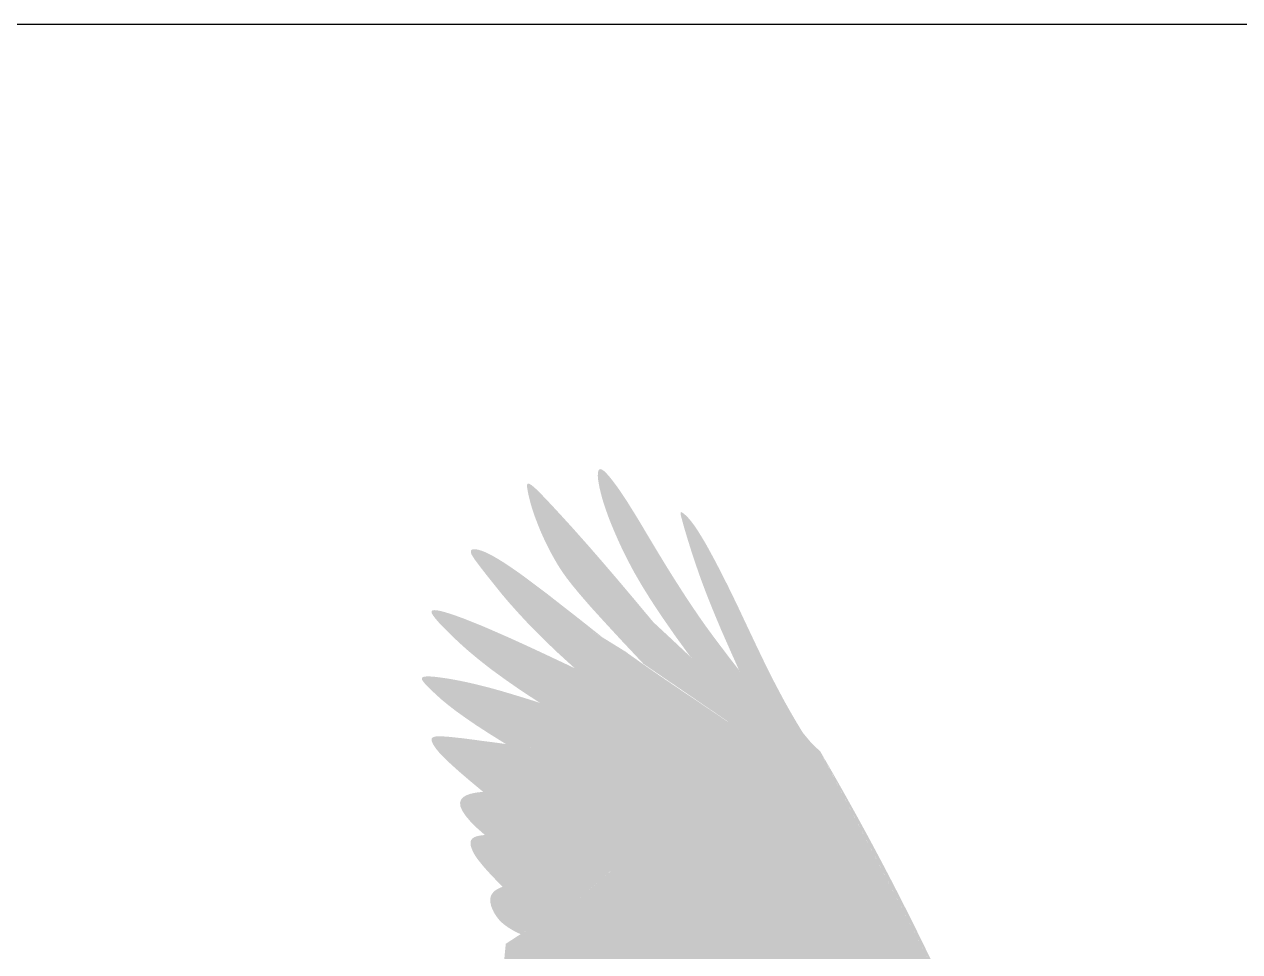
# Model space of a CAD drawing. Header units: millimetres. Extents: x -461 to 744, y 0 to 299.
# Drawn here: x -307.2 to -172.1, y 195.9 to 299 of the extents above; entities that cross this region are included whole.
import ezdxf

# ---------------------------------------------------------------- set-up
doc = ezdxf.new("R2010")
doc.units = ezdxf.units.MM
doc.layers.add('Images', color=7, linetype='Continuous')
doc.layers.add('magpiefill', color=3, linetype='Continuous')
picture_1 = doc.add_image_def('image3.jpg', size_in_pixel=(1024, 768))

msp = doc.modelspace()

# ---------------------------------------------------------------- hatches: boundary and pattern name
at = {"layer": 'magpiefill'}
h = msp.add_hatch(color=255, dxfattribs=at)
h.dxf.hatch_style = 1
h.paths.add_polyline_path([(-237.26, 241.07), (-237.71, 241.82), (-238.15, 242.56), (-238.58, 243.29), (-239.01, 244), (-239.44, 244.7), (-239.86, 245.37), (-240.27, 246.03), (-240.69, 246.66), (-241.09, 247.26), (-241.49, 247.81), (-241.86, 248.3), (-242.2, 248.72), (-242.51, 249.07), (-242.78, 249.33), (-243.01, 249.49), (-243.19, 249.54), (-243.33, 249.48), (-243.41, 249.33), (-243.46, 249.1), (-243.47, 248.79), (-243.44, 248.41), (-243.37, 247.97), (-243.28, 247.47), (-243.15, 246.93), (-243, 246.34), (-242.8, 245.7), (-242.57, 245.01), (-242.3, 244.25), (-241.98, 243.43), (-241.61, 242.55), (-241.19, 241.59), (-240.71, 240.55), (-240.14, 239.41), (-239.46, 238.13), (-238.62, 236.68), (-237.61, 235.05), (-236.38, 233.19), (-235.13, 231.39), (-233.69, 230.06), (-232.43, 228.9), (-231.34, 227.9), (-230.41, 227.03), (-229.61, 226.29), (-228.93, 225.66), (-228.36, 225.14), (-227.88, 224.7), (-227.48, 224.35), (-227.15, 224.06), (-226.88, 223.84), (-226.66, 223.68), (-226.49, 223.57), (-226.36, 223.5), (-226.25, 223.48), (-226.17, 223.48), (-226.1, 223.52), (-226.06, 223.6), (-226.04, 223.74), (-226.07, 223.96), (-226.15, 224.28), (-226.29, 224.7), (-226.51, 225.26), (-226.8, 225.96), (-227.43, 226.76), (-228.88, 228.63), (-230.03, 230.15), (-230.95, 231.38), (-231.69, 232.4), (-232.3, 233.28), (-232.85, 234.09), (-233.38, 234.88), (-233.9, 235.67), (-234.4, 236.45), (-234.9, 237.23), (-235.39, 238.01), (-235.87, 238.78), (-236.34, 239.55), (-236.8, 240.31)])
h = msp.add_hatch(color=253, dxfattribs=at)
h.dxf.hatch_style = 1
h.paths.add_polyline_path([(-247, 243.8), (-247.53, 244.38), (-248.03, 244.92), (-248.5, 245.43), (-248.94, 245.9), (-249.35, 246.33), (-249.73, 246.73), (-250.07, 247.07), (-250.38, 247.37), (-250.65, 247.61), (-250.87, 247.78), (-251.05, 247.89), (-251.18, 247.94), (-251.27, 247.91), (-251.32, 247.83), (-251.34, 247.71), (-251.33, 247.54), (-251.3, 247.33), (-251.26, 247.1), (-251.21, 246.84), (-251.15, 246.57), (-251.08, 246.28), (-251, 245.97), (-250.91, 245.63), (-250.8, 245.26), (-250.67, 244.85), (-250.52, 244.41), (-250.34, 243.93), (-250.14, 243.4), (-249.91, 242.83), (-249.65, 242.23), (-249.36, 241.6), (-249.04, 240.95), (-248.7, 240.28), (-248.33, 239.61), (-247.94, 238.94), (-247.5, 238.25), (-246.98, 237.51), (-246.3, 236.63), (-245.41, 235.56), (-244.24, 234.21), (-242.72, 232.54), (-240.79, 230.45), (-238.39, 227.9), (-229.02, 221.5), (-228.97, 221.53), (-228.48, 221.53), (-228.26, 221.47), (-231.05, 223.54), (-233.25, 225.21), (-234.94, 226.55), (-236.22, 227.61), (-237.16, 228.45), (-237.86, 229.15), (-238.42, 229.76), (-238.92, 230.34), (-239.43, 230.95), (-239.96, 231.58), (-240.52, 232.25), (-241.08, 232.92), (-241.65, 233.62), (-242.22, 234.31), (-242.78, 235.01), (-243.33, 235.7), (-243.85, 236.37), (-244.35, 237.03), (-244.83, 237.68), (-245.28, 238.3), (-245.7, 238.9), (-246.09, 239.47), (-246.44, 240.02), (-246.77, 240.54), (-247.05, 241.02), (-247.3, 241.46), (-247.49, 241.84), (-247.62, 242.14), (-247.68, 242.36), (-247.67, 242.47), (-247.58, 242.47), (-247.39, 242.35), (-247.11, 242.08), (-246.74, 241.7), (-246.3, 241.22), (-245.8, 240.67), (-245.25, 240.07), (-244.67, 239.44), (-244.07, 238.81), (-243.46, 238.19), (-242.83, 237.6), (-242.08, 236.91), (-241.08, 236), (-239.69, 234.74), (-237.8, 233), (-237.29, 232.53), (-238.23, 233.65), (-239.13, 234.73), (-240.01, 235.77), (-240.85, 236.77), (-241.66, 237.72), (-242.44, 238.63), (-243.19, 239.5), (-243.91, 240.33), (-244.59, 241.11), (-245.24, 241.84), (-245.86, 242.54), (-246.44, 243.19)])
h = msp.add_hatch(color=255, dxfattribs=at)
h.dxf.hatch_style = 1
h.paths.add_polyline_path([(-230.79, 240), (-231.21, 240.77), (-231.61, 241.48), (-232, 242.12), (-232.35, 242.69), (-232.67, 243.17), (-232.97, 243.58), (-233.23, 243.9), (-233.46, 244.17), (-233.66, 244.37), (-233.83, 244.52), (-233.97, 244.63), (-234.08, 244.7), (-234.17, 244.75), (-234.23, 244.76), (-234.27, 244.73), (-234.28, 244.66), (-234.27, 244.55), (-234.24, 244.39), (-234.18, 244.17), (-234.11, 243.9), (-234.02, 243.57), (-233.91, 243.18), (-233.78, 242.72), (-233.62, 242.19), (-233.44, 241.59), (-233.23, 240.93), (-233, 240.19), (-232.73, 239.37), (-232.42, 238.48), (-232.07, 237.47), (-231.64, 236.31), (-231.12, 234.97), (-230.49, 233.42), (-229.73, 231.61), (-228.93, 229.8), (-228.11, 228.75), (-227.4, 227.84), (-226.79, 227.06), (-226.26, 226.38), (-225.81, 225.82), (-225.43, 225.34), (-225.09, 224.94), (-224.8, 224.62), (-224.53, 224.36), (-224.3, 224.17), (-224.1, 224.08), (-223.93, 224.1), (-223.81, 224.24), (-223.73, 224.53), (-223.69, 224.97), (-223.71, 225.6), (-223.91, 225.98), (-224.45, 227.05), (-224.97, 228.1), (-225.46, 229.12), (-225.94, 230.12), (-226.4, 231.09), (-226.85, 232.04), (-227.29, 232.97), (-227.72, 233.89), (-228.15, 234.79), (-228.59, 235.69), (-229.02, 236.58), (-229.47, 237.46), (-229.91, 238.33), (-230.35, 239.18)])
h = msp.add_hatch(color=255, dxfattribs=at)
h.dxf.hatch_style = 1
h.paths.add_polyline_path([(-237.8, 233), (-239.69, 234.74), (-241.08, 236), (-242.08, 236.91), (-242.83, 237.6), (-243.46, 238.19), (-244.07, 238.81), (-244.67, 239.44), (-245.25, 240.07), (-245.8, 240.67), (-246.3, 241.22), (-246.74, 241.7), (-247.11, 242.08), (-247.39, 242.35), (-247.58, 242.47), (-247.67, 242.47), (-247.68, 242.36), (-247.62, 242.14), (-247.49, 241.84), (-247.3, 241.46), (-247.05, 241.02), (-246.77, 240.54), (-246.44, 240.02), (-246.09, 239.47), (-245.7, 238.9), (-245.28, 238.3), (-244.83, 237.68), (-244.35, 237.03), (-243.85, 236.37), (-243.33, 235.7), (-242.78, 235.01), (-242.22, 234.31), (-241.65, 233.62), (-241.08, 232.92), (-240.52, 232.25), (-239.96, 231.58), (-239.43, 230.95), (-238.92, 230.34), (-238.42, 229.76), (-237.86, 229.15), (-237.16, 228.45), (-236.22, 227.61), (-234.94, 226.55), (-233.25, 225.21), (-231.05, 223.54), (-228.26, 221.47), (-227.83, 221.37), (-227.01, 221.2), (-225.87, 221.37), (-225.63, 221.42), (-225.93, 221.72), (-226.28, 222.08), (-226.69, 222.49), (-227.14, 222.94), (-227.64, 223.44), (-227.94, 223.74), (-231.96, 227.54), (-235.26, 230.64)])
h = msp.add_hatch(color=253, dxfattribs=at)
h.dxf.hatch_style = 1
h.paths.add_polyline_path([(-249.99, 236.35), (-250.75, 236.92), (-251.47, 237.46), (-252.16, 237.96), (-252.82, 238.42), (-253.45, 238.85), (-254.03, 239.23), (-254.59, 239.57), (-255.1, 239.87), (-255.57, 240.12), (-256, 240.32), (-256.38, 240.47), (-256.72, 240.57), (-257, 240.63), (-257.23, 240.64), (-257.41, 240.61), (-257.53, 240.54), (-257.58, 240.42), (-257.57, 240.27), (-257.5, 240.06), (-257.35, 239.8), (-257.14, 239.48), (-256.84, 239.08), (-256.47, 238.59), (-256.02, 238.01), (-255.49, 237.34), (-254.86, 236.55), (-254.13, 235.64), (-253.26, 234.62), (-252.22, 233.46), (-251.01, 232.16), (-249.59, 230.73), (-247.93, 229.14), (-246.02, 227.4), (-245.73, 227.27), (-244.69, 226.77), (-243.66, 226.26), (-243.28, 226.07), (-244.1, 227.16), (-244.85, 228.14), (-245.55, 229.02), (-246.18, 229.81), (-246.75, 230.51), (-247.25, 231.13), (-247.69, 231.67), (-248.07, 232.14), (-248.38, 232.54), (-248.63, 232.87), (-248.82, 233.15), (-248.95, 233.38), (-249.02, 233.56), (-249.04, 233.7), (-249.01, 233.81), (-248.93, 233.88), (-248.78, 233.92), (-248.52, 233.88), (-248.06, 233.72), (-247.34, 233.38), (-246.28, 232.81), (-244.8, 231.96), (-242.97, 230.86), (-244.23, 231.86), (-245.39, 232.78), (-246.45, 233.61), (-247.44, 234.38), (-248.35, 235.09), (-249.19, 235.75)])
h = msp.add_hatch(color=253, dxfattribs=at)
h.dxf.hatch_style = 1
h.paths.add_polyline_path([(-251.11, 229.8), (-252.2, 230.3), (-253.28, 230.79), (-254.33, 231.25), (-255.36, 231.7), (-256.34, 232.12), (-257.28, 232.5), (-258.15, 232.85), (-258.96, 233.15), (-259.69, 233.41), (-260.34, 233.61), (-260.88, 233.76), (-261.33, 233.85), (-261.66, 233.87), (-261.86, 233.83), (-261.95, 233.72), (-261.92, 233.53), (-261.77, 233.27), (-261.52, 232.94), (-261.17, 232.53), (-260.71, 232.04), (-260.15, 231.48), (-259.5, 230.84), (-258.72, 230.11), (-257.8, 229.29), (-256.69, 228.37), (-255.38, 227.34), (-253.83, 226.21), (-252.02, 224.95), (-249.91, 223.57), (-249.41, 223.4), (-248.02, 222.95), (-246.58, 222.46), (-246.13, 222.31), (-247.63, 223.29), (-248.9, 224.21), (-249.96, 225.09), (-250.83, 225.89), (-251.54, 226.64), (-252.1, 227.31), (-252.53, 227.91), (-252.85, 228.42), (-253.06, 228.85), (-253.12, 229.17), (-252.96, 229.35), (-252.5, 229.39), (-251.68, 229.25), (-250.42, 228.92), (-248.68, 228.36), (-246.36, 227.57), (-246.78, 227.77), (-247.84, 228.27), (-248.92, 228.78), (-250.01, 229.29)])
h = msp.add_hatch(color=255, dxfattribs=at)
h.dxf.hatch_style = 1
h.paths.add_polyline_path([(-240.34, 229.23), (-242.85, 230.78), (-244.8, 231.96), (-246.28, 232.81), (-247.34, 233.38), (-248.06, 233.72), (-248.52, 233.88), (-248.78, 233.92), (-248.93, 233.88), (-249.01, 233.81), (-249.04, 233.7), (-249.02, 233.56), (-248.95, 233.38), (-248.82, 233.15), (-248.63, 232.87), (-248.38, 232.54), (-248.07, 232.14), (-247.69, 231.67), (-247.25, 231.13), (-246.75, 230.51), (-246.18, 229.81), (-245.55, 229.02), (-244.85, 228.14), (-244.1, 227.16), (-243.28, 226.07), (-242.61, 225.75), (-241.56, 225.23), (-240.48, 224.69), (-239.38, 224.13), (-238.25, 223.55), (-237.11, 222.95), (-235.96, 222.35), (-234.84, 221.74), (-233.76, 221.14), (-232.73, 220.55), (-231.78, 219.97), (-230.92, 219.42), (-230.27, 219.42), (-229.78, 219.42), (-229.46, 219.74), (-228.97, 219.74), (-228.8, 220.55), (-228.8, 220.88), (-229.62, 221.2), (-229.06, 221.49), (-229.97, 222.11), (-231.05, 222.84), (-232.26, 223.66), (-233.56, 224.53), (-234.91, 225.44), (-236.27, 226.37), (-237.61, 227.29), (-238.89, 228.19), (-240.08, 229.03)])
h = msp.add_hatch(color=253, dxfattribs=at)
h.dxf.hatch_style = 1
h.paths.add_polyline_path([(-225.63, 224.47), (-226.8, 225.96), (-226.51, 225.26), (-226.29, 224.7), (-226.15, 224.28), (-226.07, 223.96), (-226.04, 223.74), (-226.06, 223.6), (-226.1, 223.52), (-226.17, 223.48), (-226.25, 223.48), (-226.36, 223.5), (-226.49, 223.57), (-226.66, 223.68), (-226.88, 223.84), (-227.15, 224.06), (-227.48, 224.35), (-227.88, 224.7), (-228.36, 225.14), (-228.93, 225.66), (-229.61, 226.29), (-230.41, 227.03), (-231.34, 227.9), (-232.43, 228.9), (-233.69, 230.06), (-235.13, 231.39), (-234.91, 231.07), (-233.17, 228.68), (-231.96, 227.54), (-227.76, 223.57), (-225.64, 221.41), (-224.25, 221.69), (-223.43, 221.69)])
h = msp.add_hatch(color=253, dxfattribs=at)
h.dxf.hatch_style = 1
h.paths.add_polyline_path([(-222.73, 223.75), (-223.33, 224.88), (-223.71, 225.6), (-223.69, 224.97), (-223.73, 224.53), (-223.81, 224.24), (-223.93, 224.1), (-224.1, 224.08), (-224.3, 224.17), (-224.53, 224.36), (-224.8, 224.62), (-225.09, 224.94), (-225.43, 225.34), (-225.81, 225.82), (-226.26, 226.38), (-226.79, 227.06), (-227.4, 227.84), (-228.11, 228.75), (-228.93, 229.8), (-228.81, 229.52), (-227.78, 227.22), (-227.43, 226.76), (-225.63, 224.47), (-223.43, 221.69), (-223.43, 221.04), (-223.27, 220.23), (-222.13, 219.74), (-220.67, 220.23), (-221.4, 221.43), (-222.08, 222.6)])
h = msp.add_hatch(color=255, dxfattribs=at)
h.dxf.hatch_style = 1
h.paths.add_polyline_path([(-242.61, 225.75), (-243.66, 226.26), (-244.69, 226.77), (-245.73, 227.27), (-246.36, 227.57), (-248.68, 228.36), (-250.42, 228.92), (-251.68, 229.25), (-252.5, 229.39), (-252.96, 229.35), (-253.12, 229.17), (-253.06, 228.85), (-252.85, 228.42), (-252.53, 227.91), (-252.1, 227.31), (-251.54, 226.64), (-250.83, 225.89), (-249.96, 225.09), (-248.9, 224.21), (-247.63, 223.29), (-246.13, 222.31), (-245.08, 221.95), (-243.52, 221.41), (-241.93, 220.85), (-240.33, 220.28), (-238.75, 219.69), (-237.2, 219.09), (-235.72, 218.49), (-234.32, 217.89), (-233.04, 217.3), (-232.22, 217.3), (-231.57, 217.46), (-231.25, 217.95), (-231.08, 219.09), (-230.92, 219.42), (-231.78, 219.97), (-232.73, 220.55), (-233.76, 221.14), (-234.84, 221.74), (-235.96, 222.35), (-237.11, 222.95), (-238.25, 223.55), (-239.38, 224.13), (-240.48, 224.69), (-241.56, 225.23)])
h = msp.add_hatch(color=253, dxfattribs=at)
h.dxf.hatch_style = 1
h.paths.add_polyline_path([(-253.16, 224.58), (-254.28, 224.91), (-255.32, 225.2), (-256.29, 225.45), (-257.19, 225.67), (-258.02, 225.86), (-258.78, 226.02), (-259.47, 226.15), (-260.1, 226.26), (-260.65, 226.34), (-261.15, 226.41), (-261.57, 226.46), (-261.94, 226.49), (-262.25, 226.51), (-262.5, 226.5), (-262.7, 226.49), (-262.85, 226.45), (-262.95, 226.4), (-263.01, 226.33), (-263.02, 226.25), (-263, 226.14), (-262.93, 226.01), (-262.8, 225.84), (-262.63, 225.64), (-262.4, 225.4), (-262.1, 225.11), (-261.75, 224.77), (-261.33, 224.38), (-260.81, 223.91), (-260.15, 223.37), (-259.33, 222.73), (-258.3, 221.99), (-257.04, 221.12), (-255.51, 220.13), (-253.68, 218.99), (-252.93, 218.89), (-252.03, 218.77), (-251.09, 218.63), (-250.98, 218.62), (-251.84, 219.04), (-252.55, 219.46), (-253.14, 219.87), (-253.62, 220.26), (-254.01, 220.64), (-254.31, 220.99), (-254.56, 221.32), (-254.75, 221.62), (-254.9, 221.89), (-255.03, 222.13), (-255.12, 222.35), (-255.18, 222.54), (-255.22, 222.71), (-255.24, 222.87), (-255.23, 223.02), (-255.2, 223.16), (-255.15, 223.3), (-255.08, 223.43), (-254.99, 223.55), (-254.88, 223.66), (-254.73, 223.75), (-254.55, 223.83), (-254.34, 223.88), (-254.09, 223.91), (-253.8, 223.91), (-253.47, 223.89), (-253.07, 223.83), (-252.61, 223.73), (-252.07, 223.6), (-251.46, 223.43), (-250.75, 223.21), (-249.94, 222.95), (-249.01, 222.63), (-247.89, 222.24), (-246.51, 221.73), (-244.78, 221.08), (-242.62, 220.25), (-239.97, 219.22), (-236.73, 217.94), (-232.83, 216.39), (-232.87, 216.49), (-233.04, 217.3), (-234.32, 217.89), (-235.72, 218.49), (-237.2, 219.09), (-238.75, 219.69), (-240.33, 220.28), (-241.93, 220.85), (-243.52, 221.41), (-245.08, 221.95), (-246.58, 222.46), (-248.02, 222.95), (-249.41, 223.4), (-250.72, 223.83), (-251.98, 224.22)])
h = msp.add_hatch(color=255, dxfattribs=at)
h.dxf.hatch_style = 1
h.paths.add_polyline_path([(-244.78, 221.08), (-246.51, 221.73), (-247.89, 222.24), (-249.01, 222.63), (-249.94, 222.95), (-250.75, 223.21), (-251.46, 223.43), (-252.07, 223.6), (-252.61, 223.73), (-253.07, 223.83), (-253.47, 223.89), (-253.8, 223.91), (-254.09, 223.91), (-254.34, 223.88), (-254.55, 223.83), (-254.73, 223.75), (-254.88, 223.66), (-254.99, 223.55), (-255.08, 223.43), (-255.15, 223.3), (-255.2, 223.16), (-255.23, 223.02), (-255.24, 222.87), (-255.22, 222.71), (-255.18, 222.54), (-255.12, 222.35), (-255.03, 222.13), (-254.9, 221.89), (-254.75, 221.62), (-254.56, 221.32), (-254.31, 220.99), (-254.01, 220.64), (-253.62, 220.26), (-253.14, 219.87), (-252.55, 219.46), (-251.84, 219.04), (-250.98, 218.62), (-250.12, 218.49), (-249.1, 218.34), (-248.03, 218.17), (-246.91, 217.98), (-245.76, 217.79), (-244.59, 217.58), (-243.42, 217.37), (-242.28, 217.15), (-241.17, 216.94), (-240.13, 216.73), (-239.16, 216.53), (-238.29, 216.33), (-237.48, 216.15), (-236.71, 215.96), (-235.95, 215.78), (-235.17, 215.59), (-234.33, 215.39), (-233.42, 215.19), (-232.4, 214.97), (-232.55, 215.84), (-232.83, 216.39), (-236.73, 217.94), (-239.97, 219.22), (-242.62, 220.25)])
at = {"layer": 'magpiefill', "true_color": 0x010101}
h = msp.add_hatch(color=18, dxfattribs=at)
h.dxf.hatch_style = 1
edge = h.paths.add_edge_path()
edge.add_line((-219.85, 155.49), (-224.49, 155.01))
edge.add_line((-224.49, 155.01), (-232.37, 149.84))
edge.add_line((-232.37, 149.84), (-248.59, 138.13))
edge.add_line((-248.59, 138.13), (-258.05, 129.12))
edge.add_line((-258.05, 129.12), (-259.63, 129.12))
edge.add_line((-259.63, 129.12), (-261.2, 130.47))
edge.add_line((-261.2, 130.47), (-261.43, 131.37))
edge.add_line((-261.43, 131.37), (-266.16, 127.77))
edge.add_line((-266.16, 127.77), (-272.47, 123.27))
edge.add_line((-272.47, 123.27), (-273.14, 126.2))
edge.add_line((-273.14, 126.2), (-272.92, 127.77))
edge.add_line((-272.92, 127.77), (-270.21, 130.7))
edge.add_line((-270.21, 130.7), (-269.31, 131.37))
edge.add_line((-269.31, 131.37), (-269.99, 131.82))
edge.add_line((-269.99, 131.82), (-274.27, 128.9))
edge.add_line((-274.27, 128.9), (-275.39, 129.8))
edge.add_line((-275.39, 129.8), (-275.39, 130.47))
edge.add_line((-275.39, 130.47), (-277.2, 130.47))
edge.add_line((-277.2, 130.47), (-277.87, 131.37))
edge.add_line((-277.87, 131.37), (-272.02, 134.53))
edge.add_line((-272.02, 134.53), (-270.89, 136.55))
edge.add_line((-270.89, 136.55), (-268.86, 138.35))
edge.add_line((-268.86, 138.35), (-272.92, 137.68))
edge.add_line((-272.92, 137.68), (-269.76, 140.38))
edge.add_line((-269.76, 140.38), (-259.18, 146.46))
edge.add_line((-259.18, 146.46), (-249.26, 153.66))
edge.add_line((-249.26, 153.66), (-238, 160.19))
edge.add_line((-238, 160.19), (-231.24, 164.25))
edge.add_line((-231.24, 164.25), (-230.57, 166.72))
edge.add_line((-230.57, 166.72), (-228.09, 168.3))
edge.add_line((-228.09, 168.3), (-225.39, 167.17))
edge.add_line((-225.39, 167.17), (-223.58, 167.4))
edge.add_line((-223.58, 167.4), (-219.75, 170.55))
edge.add_line((-219.75, 170.55), (-216.6, 172.58))
edge.add_line((-216.6, 172.58), (-216.38, 168.07))
edge.add_line((-216.38, 168.07), (-217.28, 164.7))
edge.add_line((-217.28, 164.7), (-218.18, 164.25))
edge.add_line((-218.18, 164.25), (-219.53, 164.7))
edge.add_line((-219.53, 164.7), (-221.33, 162.89))
edge.add_line((-221.33, 162.89), (-218.55, 160.53))
edge.add_line((-218.55, 160.53), (-218.06, 162.64))
edge.add_line((-218.06, 162.64), (-215.78, 163.95))
edge.add_line((-215.78, 163.95), (-212.37, 164.11))
edge.add_line((-212.37, 164.11), (-210.41, 163.46))
edge.add_line((-210.41, 163.46), (-210.41, 161.99))
edge.add_line((-210.41, 161.99), (-212.04, 161.34))
edge.add_line((-212.04, 161.34), (-215.13, 160.69))
edge.add_line((-215.13, 160.69), (-218.71, 157.93))
edge.add_line((-218.71, 157.93), (-218.71, 155.98))
edge.add_line((-218.71, 155.98), (-215.78, 157.11))
edge.add_line((-215.78, 157.11), (-208.62, 159.88))
edge.add_line((-208.62, 159.88), (-203.9, 162.48))
edge.add_line((-203.9, 162.48), (-199.18, 165.9))
edge.add_line((-199.18, 165.9), (-193, 170.45))
edge.add_line((-193, 170.45), (-196.25, 169.31))
edge.add_line((-196.25, 169.31), (-199.35, 168.18))
edge.add_line((-199.35, 168.18), (-202.6, 168.99))
edge.add_line((-202.6, 168.99), (-205.53, 171.43))
edge.add_line((-205.53, 171.43), (-207.32, 175.01))
edge.add_line((-207.32, 175.01), (-207.97, 179.07))
edge.add_line((-207.97, 179.07), (-207.16, 182.82))
edge.add_line((-207.16, 182.82), (-203.74, 186.56))
edge.add_line((-203.74, 186.56), (-205.53, 185.91))
edge.add_line((-205.53, 185.91), (-213.99, 181.51))
edge.add_line((-213.99, 181.51), (-221.32, 177.45))
edge.add_line((-221.32, 177.45), (-225.39, 174.19))
edge.add_line((-225.39, 174.19), (-227.5, 171.1))
edge.add_line((-227.5, 171.1), (-229.78, 169.31))
edge.add_line((-229.78, 169.31), (-232.22, 168.66))
edge.add_line((-232.22, 168.66), (-233.69, 169.31))
edge.add_line((-233.69, 169.31), (-234.5, 170.29))
edge.add_line((-234.5, 170.29), (-234.34, 172.57))
edge.add_line((-234.34, 172.57), (-232.71, 176.31))
edge.add_line((-232.71, 176.31), (-233.85, 178.75))
edge.add_line((-233.85, 178.75), (-234.17, 176.63))
edge.add_line((-234.17, 176.63), (-235.64, 175.66))
edge.add_line((-235.64, 175.66), (-239.22, 173.54))
edge.add_line((-239.22, 173.54), (-240.36, 174.36))
edge.add_line((-240.36, 174.36), (-241.5, 175.01))
edge.add_line((-241.5, 175.01), (-242.64, 176.15))
edge.add_line((-242.64, 176.15), (-243.13, 177.94))
edge.add_line((-243.13, 177.94), (-242.96, 179.07))
edge.add_line((-242.96, 179.07), (-244.43, 179.4))
edge.add_line((-244.43, 179.4), (-245.24, 180.05))
edge.add_line((-245.24, 180.05), (-246.38, 181.19))
edge.add_line((-246.38, 181.19), (-247.36, 182.49))
edge.add_line((-247.36, 182.49), (-246.87, 184.93))
edge.add_line((-246.87, 184.93), (-247.36, 184.93))
edge.add_line((-247.36, 184.93), (-248.82, 185.42))
edge.add_line((-248.82, 185.42), (-250.29, 186.72))
edge.add_line((-250.29, 186.72), (-251.1, 188.35))
edge.add_line((-251.1, 188.35), (-250.78, 189.81))
edge.add_line((-250.78, 189.81), (-250.45, 191.44))
edge.add_line((-250.45, 191.44), (-251.26, 191.6))
edge.add_line((-251.26, 191.6), (-252.89, 193.06))
edge.add_line((-252.89, 193.06), (-253.87, 195.02))
edge.add_line((-253.87, 195.02), (-253.7, 196.8))
edge.add_line((-253.7, 196.8), (-250.94, 198.59))
edge.add_line((-250.94, 198.59), (-247.19, 200.55))
edge.add_line((-247.19, 200.55), (-244.59, 202.66))
edge.add_line((-244.59, 202.66), (-242.31, 204.61))
edge.add_line((-242.31, 204.61), (-241.99, 204.94))
edge.add_line((-241.99, 204.94), (-241.17, 205.26))
edge.add_line((-241.17, 205.26), (-240.2, 206.08))
edge.add_line((-240.2, 206.08), (-240.03, 206.73))
edge.add_line((-240.03, 206.73), (-240.03, 207.22))
edge.add_line((-240.03, 207.22), (-240.2, 207.87))
edge.add_line((-240.2, 207.87), (-240.68, 208.35))
edge.add_line((-240.68, 208.35), (-241.17, 208.68))
edge.add_line((-241.17, 208.68), (-241.82, 208.84))
edge.add_line((-241.82, 208.84), (-241.34, 209.17))
edge.add_line((-241.34, 209.17), (-240.68, 209.17))
edge.add_line((-240.68, 209.17), (-240.03, 209.33))
edge.add_line((-240.03, 209.33), (-238.89, 209.33))
edge.add_line((-238.89, 209.33), (-238.24, 209.33))
edge.add_line((-238.24, 209.33), (-237.76, 209.49))
edge.add_line((-237.76, 209.49), (-237.27, 209.82))
edge.add_line((-237.27, 209.82), (-236.94, 210.63))
edge.add_line((-236.94, 210.63), (-236.78, 211.12))
edge.add_line((-236.78, 211.12), (-237.43, 211.77))
edge.add_line((-237.43, 211.77), (-239.55, 212.91))
edge.add_line((-239.55, 212.91), (-236.78, 212.26))
edge.add_line((-236.78, 212.26), (-235.31, 211.93))
edge.add_line((-235.31, 211.93), (-234.5, 212.42))
edge.add_line((-234.5, 212.42), (-234.5, 212.75))
edge.add_line((-234.5, 212.75), (-234.5, 213.56))
edge.add_line((-234.5, 213.56), (-234.99, 213.88))
edge.add_line((-234.99, 213.88), (-235.31, 214.7))
edge.add_line((-235.31, 214.7), (-234.01, 214.54))
edge.add_line((-234.01, 214.54), (-233.36, 214.54))
edge.add_line((-233.36, 214.54), (-232.38, 214.54))
edge.add_line((-232.38, 214.54), (-232.38, 214.86))
edge.add_line((-232.38, 214.86), (-232.55, 215.84))
edge.add_line((-232.55, 215.84), (-232.87, 216.49))
edge.add_line((-232.87, 216.49), (-233.04, 217.3))
edge.add_line((-233.04, 217.3), (-232.22, 217.3))
edge.add_line((-232.22, 217.3), (-231.57, 217.46))
edge.add_line((-231.57, 217.46), (-231.25, 217.95))
edge.add_line((-231.25, 217.95), (-231.08, 219.09))
edge.add_line((-231.08, 219.09), (-230.92, 219.42))
edge.add_line((-230.92, 219.42), (-230.27, 219.42))
edge.add_line((-230.27, 219.42), (-229.78, 219.42))
edge.add_line((-229.78, 219.42), (-229.46, 219.74))
edge.add_line((-229.46, 219.74), (-228.97, 219.74))
edge.add_line((-228.97, 219.74), (-228.8, 220.55))
edge.add_line((-228.8, 220.55), (-228.8, 220.88))
edge.add_line((-228.8, 220.88), (-229.62, 221.2))
edge.add_line((-229.62, 221.2), (-228.97, 221.53))
edge.add_line((-228.97, 221.53), (-228.48, 221.53))
edge.add_line((-228.48, 221.53), (-227.83, 221.37))
edge.add_line((-227.83, 221.37), (-227.01, 221.2))
edge.add_line((-227.01, 221.2), (-225.87, 221.37))
edge.add_line((-225.87, 221.37), (-224.25, 221.69))
edge.add_line((-224.25, 221.69), (-223.43, 221.69))
edge.add_line((-223.43, 221.69), (-223.43, 221.04))
edge.add_line((-223.43, 221.04), (-223.27, 220.23))
edge.add_line((-223.27, 220.23), (-222.13, 219.74))
edge.add_line((-222.13, 219.74), (-220.67, 220.23))
edge.add_line((-220.67, 220.23), (-219.85, 219.25))
edge.add_line((-219.85, 219.25), (-218.71, 218.12))
edge.add_arc((-501.24, 53.17), 327.15, 24.7197, 30.2779, ccw=False)
edge.add_arc((-198.78, 194.33), 6.85, 219.4264, 277.5113)
edge.add_arc((-191.38, 181.57), 8.83, 76.0979, 137.4829, ccw=False)
edge.add_arc((-191.86, 170.78), 19.53, 60.0192, 82.349, ccw=False)
edge.add_arc((-191.59, 158.93), 30.3, 55.1607, 71.7322, ccw=False)
edge.add_arc((-175.12, 169.37), 14.45, 86.6589, 120.3195)
edge.add_arc((-170.7, 162.22), 22.86, 120.8491, 144.9822)
edge.add_arc((-186.33, 173.7), 3.5, 152.0183, 206.956)
edge.add_arc((-453.63, -149.96), 416.57, 45.8931, 50.6392, ccw=False)
edge.add_line((-163.7, 149.15), (-164.03, 147.84))
edge.add_line((-164.03, 147.84), (-163.54, 147.19))
edge.add_line((-163.54, 147.19), (-162.08, 146.7))
edge.add_line((-162.08, 146.7), (-162.57, 145.73))
edge.add_line((-162.57, 145.73), (-161.92, 144.91))
edge.add_line((-161.92, 144.91), (-161.59, 144.1))
edge.add_line((-161.59, 144.1), (-162.73, 143.13))
edge.add_line((-162.73, 143.13), (-162.89, 142.15))
edge.add_line((-162.89, 142.15), (-162.4, 141.17))
edge.add_line((-162.4, 141.17), (-163.71, 140.69))
edge.add_line((-163.71, 140.69), (-165.01, 141.01))
edge.add_line((-165.01, 141.01), (-164.84, 139.87))
edge.add_line((-164.84, 139.87), (-166.63, 139.38))
edge.add_line((-166.63, 139.38), (-167.45, 139.87))
edge.add_line((-167.45, 139.87), (-167.94, 140.03))
edge.add_line((-167.94, 140.03), (-168.43, 139.38))
edge.add_line((-168.43, 139.38), (-169.24, 138.73))
edge.add_line((-169.24, 138.73), (-170.05, 139.06))
edge.add_line((-170.05, 139.06), (-172.17, 137.59))
edge.add_line((-172.17, 137.59), (-172.17, 138.25))
edge.add_line((-172.17, 138.25), (-173.63, 139.55))
edge.add_line((-173.63, 139.55), (-173.63, 140.2))
edge.add_line((-173.63, 140.2), (-173.96, 139.87))
edge.add_line((-173.96, 139.87), (-174.94, 138.41))
edge.add_line((-174.94, 138.41), (-174.94, 137.43))
edge.add_line((-174.94, 137.43), (-174.94, 135.32))
edge.add_line((-174.94, 135.32), (-176.07, 135.32))
edge.add_line((-176.07, 135.32), (-176.56, 135.81))
edge.add_line((-176.56, 135.81), (-176.73, 136.13))
edge.add_line((-176.73, 136.13), (-178.35, 136.62))
edge.add_line((-178.35, 136.62), (-179.17, 137.11))
edge.add_line((-179.17, 137.11), (-179.49, 136.78))
edge.add_line((-179.49, 136.78), (-179.49, 135.97))
edge.add_line((-179.49, 135.97), (-180.47, 134.67))
edge.add_line((-180.47, 134.67), (-181.12, 135.15))
edge.add_line((-181.12, 135.15), (-181.12, 135.64))
edge.add_line((-181.12, 135.64), (-183.07, 135.15))
edge.add_line((-183.07, 135.15), (-184.05, 134.02))
edge.add_line((-184.05, 134.02), (-186.16, 133.2))
edge.add_line((-186.16, 133.2), (-187.14, 133.69))
edge.add_line((-187.14, 133.69), (-187.63, 134.5))
edge.add_line((-187.63, 134.5), (-188.44, 134.5))
edge.add_line((-188.44, 134.5), (-190.23, 133.04))
edge.add_line((-190.23, 133.04), (-191.86, 131.41))
edge.add_line((-191.86, 131.41), (-193.49, 129.46))
edge.add_line((-193.49, 129.46), (-194.79, 127.83))
edge.add_line((-194.79, 127.83), (-195.93, 126.7))
edge.add_line((-195.93, 126.7), (-197.56, 126.21))
edge.add_line((-197.56, 126.21), (-199.02, 126.53))
edge.add_line((-199.02, 126.53), (-200, 127.51))
edge.add_line((-200, 127.51), (-200.97, 128.49))
edge.add_line((-200.97, 128.49), (-201.46, 129.95))
edge.add_line((-201.46, 129.95), (-202.28, 131.09))
edge.add_line((-202.28, 131.09), (-203.09, 131.25))
edge.add_line((-203.09, 131.25), (-204.07, 131.58))
edge.add_line((-204.07, 131.58), (-204.88, 131.58))
edge.add_line((-204.88, 131.58), (-206.35, 133.85))
edge.add_line((-206.35, 133.85), (-207.81, 135.81))
edge.add_line((-207.81, 135.81), (-208.46, 135.81))
edge.add_line((-208.46, 135.81), (-209.76, 136.46))
edge.add_line((-209.76, 136.46), (-212.04, 138.57))
edge.add_line((-212.04, 138.57), (-212.69, 139.55))
edge.add_line((-212.69, 139.55), (-213.02, 140.2))
edge.add_line((-213.02, 140.2), (-213.18, 141.17))
edge.add_line((-213.18, 141.17), (-213.83, 141.17))
edge.add_line((-213.83, 141.17), (-215.3, 141.66))
edge.add_line((-215.3, 141.66), (-215.46, 141.99))
edge.add_line((-215.46, 141.99), (-216.11, 142.96))
edge.add_line((-216.11, 142.96), (-216.27, 143.29))
edge.add_line((-216.27, 143.29), (-217.09, 145.08))
edge.add_line((-217.09, 145.08), (-218.06, 145.73))
edge.add_line((-218.06, 145.73), (-218.55, 146.22))
edge.add_line((-218.55, 146.22), (-219.2, 147.19))
edge.add_line((-219.2, 147.19), (-219.53, 148.49))
edge.add_line((-219.53, 148.49), (-219.53, 149.31))
edge.add_line((-219.53, 149.31), (-218.39, 150.93))
edge.add_line((-218.39, 150.93), (-218.88, 150.77))
edge.add_line((-218.88, 150.77), (-220.02, 152.07))
edge.add_line((-220.02, 152.07), (-220.18, 153.21))
edge.add_line((-220.18, 153.21), (-218.88, 155.16))
edge.add_line((-218.88, 155.16), (-219.85, 155.49))
at = {"layer": 'magpiefill'}
h = msp.add_hatch(color=253, dxfattribs=at)
h.dxf.hatch_style = 1
h.paths.add_polyline_path([(-250.12, 218.49), (-251.09, 218.63), (-252.03, 218.77), (-252.93, 218.89), (-253.81, 219.01), (-254.66, 219.13), (-255.49, 219.24), (-256.3, 219.34), (-257.09, 219.45), (-257.85, 219.55), (-258.56, 219.64), (-259.23, 219.71), (-259.83, 219.78), (-260.37, 219.82), (-260.83, 219.85), (-261.2, 219.85), (-261.49, 219.83), (-261.71, 219.78), (-261.85, 219.7), (-261.93, 219.59), (-261.95, 219.45), (-261.91, 219.28), (-261.82, 219.06), (-261.68, 218.81), (-261.46, 218.49), (-261.12, 218.07), (-260.61, 217.54), (-259.91, 216.86), (-258.97, 216.01), (-257.75, 214.96), (-256.21, 213.68), (-255.32, 213.72), (-254.27, 213.73), (-253.08, 213.71), (-251.73, 213.67), (-250.23, 213.6), (-248.62, 213.52), (-246.95, 213.42), (-245.28, 213.32), (-243.65, 213.21), (-242.12, 213.1), (-240.73, 213), (-239.55, 212.91), (-236.78, 212.26), (-235.31, 211.93), (-234.5, 212.42), (-234.5, 212.75), (-234.5, 213.56), (-234.99, 213.88), (-235.31, 214.7), (-234.01, 214.54), (-233.36, 214.54), (-232.38, 214.54), (-232.38, 214.86), (-232.4, 214.97), (-233.42, 215.19), (-234.33, 215.39), (-235.17, 215.59), (-235.95, 215.78), (-236.71, 215.96), (-237.48, 216.15), (-238.29, 216.33), (-239.16, 216.53), (-240.13, 216.73), (-241.17, 216.94), (-242.28, 217.15), (-243.42, 217.37), (-244.59, 217.58), (-245.76, 217.79), (-246.91, 217.98), (-248.03, 218.17), (-249.1, 218.34)])
h.paths.add_polyline_path([(-255.88, 217.04), (-255.79, 217.19), (-255.66, 217.33), (-255.49, 217.45), (-255.27, 217.57), (-255, 217.66), (-254.67, 217.74), (-254.28, 217.8), (-253.81, 217.84), (-253.26, 217.85), (-252.61, 217.82), (-251.87, 217.76), (-251.01, 217.67), (-250.04, 217.54), (-248.99, 217.37), (-247.86, 217.17), (-246.7, 216.96), (-245.53, 216.73), (-244.37, 216.5), (-243.26, 216.27), (-242.22, 216.05), (-241.27, 215.84), (-240.41, 215.65), (-239.63, 215.47), (-238.94, 215.29), (-238.33, 215.13), (-237.78, 214.97), (-237.31, 214.82), (-236.89, 214.66), (-236.53, 214.51), (-236.22, 214.36), (-235.96, 214.21), (-235.75, 214.06), (-235.58, 213.91), (-235.45, 213.76), (-235.35, 213.62), (-235.28, 213.48), (-235.24, 213.34), (-235.23, 213.21), (-235.25, 213.09), (-235.3, 212.98), (-235.38, 212.88), (-235.49, 212.8), (-235.63, 212.73), (-235.81, 212.69), (-236.02, 212.67), (-236.27, 212.66), (-236.58, 212.68), (-236.95, 212.72), (-237.4, 212.77), (-237.93, 212.84), (-238.56, 212.92), (-239.3, 213.01), (-240.15, 213.11), (-241.09, 213.21), (-242.11, 213.33), (-243.18, 213.44), (-244.28, 213.56), (-245.39, 213.68), (-246.49, 213.8), (-247.56, 213.91), (-248.57, 214.02), (-249.53, 214.12), (-250.42, 214.23), (-251.25, 214.33), (-252.02, 214.44), (-252.71, 214.56), (-253.33, 214.7), (-253.87, 214.84), (-254.33, 215), (-254.72, 215.18), (-255.04, 215.36), (-255.3, 215.55), (-255.51, 215.75), (-255.67, 215.95), (-255.79, 216.15), (-255.87, 216.34), (-255.92, 216.53), (-255.94, 216.71), (-255.93, 216.88)], flags=16)
h = msp.add_hatch(color=255, dxfattribs=at)
h.dxf.hatch_style = 1
h.paths.add_polyline_path([(-241.27, 215.84), (-242.22, 216.05), (-243.26, 216.27), (-244.37, 216.5), (-245.53, 216.73), (-246.7, 216.96), (-247.86, 217.17), (-248.99, 217.37), (-250.04, 217.54), (-251.01, 217.67), (-251.87, 217.76), (-252.61, 217.82), (-253.26, 217.85), (-253.81, 217.84), (-254.28, 217.8), (-254.67, 217.74), (-255, 217.66), (-255.27, 217.57), (-255.49, 217.45), (-255.66, 217.33), (-255.79, 217.19), (-255.88, 217.04), (-255.93, 216.88), (-255.94, 216.71), (-255.92, 216.53), (-255.87, 216.34), (-255.79, 216.15), (-255.67, 215.95), (-255.51, 215.75), (-255.3, 215.55), (-255.04, 215.36), (-254.72, 215.18), (-254.33, 215), (-253.87, 214.84), (-253.33, 214.7), (-252.71, 214.56), (-252.02, 214.44), (-251.25, 214.33), (-250.42, 214.23), (-249.53, 214.12), (-248.57, 214.02), (-247.56, 213.91), (-246.49, 213.8), (-245.39, 213.68), (-244.28, 213.56), (-243.18, 213.44), (-242.11, 213.33), (-241.09, 213.21), (-240.15, 213.11), (-239.3, 213.01), (-238.56, 212.92), (-237.93, 212.84), (-237.4, 212.77), (-236.95, 212.72), (-236.58, 212.68), (-236.27, 212.66), (-236.02, 212.67), (-235.81, 212.69), (-235.63, 212.73), (-235.49, 212.8), (-235.38, 212.88), (-235.3, 212.98), (-235.25, 213.09), (-235.23, 213.21), (-235.24, 213.34), (-235.28, 213.48), (-235.35, 213.62), (-235.45, 213.76), (-235.58, 213.91), (-235.75, 214.06), (-235.96, 214.21), (-236.22, 214.36), (-236.53, 214.51), (-236.89, 214.66), (-237.31, 214.82), (-237.78, 214.97), (-238.33, 215.13), (-238.94, 215.29), (-239.63, 215.47), (-240.41, 215.65)])
h = msp.add_hatch(color=253, dxfattribs=at)
h.dxf.hatch_style = 1
h.paths.add_polyline_path([(-237.43, 211.77), (-239.55, 212.91), (-240.73, 213), (-242.12, 213.1), (-243.65, 213.21), (-245.28, 213.32), (-246.95, 213.42), (-248.62, 213.52), (-250.23, 213.6), (-251.73, 213.67), (-253.08, 213.71), (-254.27, 213.73), (-255.32, 213.72), (-256.22, 213.68), (-256.98, 213.6), (-257.6, 213.47), (-258.08, 213.3), (-258.44, 213.08), (-258.68, 212.8), (-258.78, 212.46), (-258.73, 212.05), (-258.53, 211.58), (-258.17, 211.03), (-257.64, 210.4), (-256.92, 209.68), (-256.01, 208.88), (-255.76, 208.9), (-255.08, 208.93), (-254.22, 208.95), (-253.17, 208.96), (-251.9, 208.96), (-250.47, 208.95), (-248.93, 208.93), (-247.35, 208.91), (-245.79, 208.89), (-244.31, 208.87), (-242.97, 208.85), (-241.82, 208.84), (-241.34, 209.17), (-240.68, 209.17), (-240.03, 209.33), (-238.89, 209.33), (-238.24, 209.33), (-237.76, 209.49), (-237.27, 209.82), (-236.94, 210.63), (-236.78, 211.12)])
h.paths.add_polyline_path([(-255.31, 211.42), (-255.3, 211.62), (-255.24, 211.81), (-255.15, 211.99), (-255.02, 212.17), (-254.83, 212.33), (-254.57, 212.47), (-254.25, 212.6), (-253.85, 212.71), (-253.37, 212.79), (-252.8, 212.85), (-252.15, 212.89), (-251.43, 212.9), (-250.66, 212.9), (-249.83, 212.88), (-248.97, 212.85), (-248.09, 212.81), (-247.19, 212.76), (-246.28, 212.71), (-245.39, 212.65), (-244.51, 212.58), (-243.66, 212.51), (-242.84, 212.43), (-242.07, 212.34), (-241.37, 212.25), (-240.73, 212.15), (-240.16, 212.05), (-239.67, 211.94), (-239.25, 211.82), (-238.9, 211.7), (-238.6, 211.57), (-238.37, 211.43), (-238.18, 211.29), (-238.04, 211.13), (-237.94, 210.97), (-237.88, 210.81), (-237.88, 210.64), (-237.92, 210.47), (-238.01, 210.31), (-238.16, 210.16), (-238.37, 210.02), (-238.64, 209.9), (-238.96, 209.79), (-239.36, 209.7), (-239.82, 209.63), (-240.36, 209.58), (-240.98, 209.54), (-241.69, 209.51), (-242.48, 209.49), (-243.36, 209.49), (-244.34, 209.49), (-245.38, 209.51), (-246.47, 209.53), (-247.56, 209.55), (-248.63, 209.58), (-249.66, 209.61), (-250.61, 209.65), (-251.46, 209.68), (-252.18, 209.71), (-252.78, 209.75), (-253.27, 209.79), (-253.68, 209.84), (-254, 209.9), (-254.27, 209.97), (-254.49, 210.06), (-254.67, 210.18), (-254.83, 210.31), (-254.97, 210.47), (-255.09, 210.64), (-255.19, 210.83), (-255.26, 211.02), (-255.3, 211.22)], flags=16)
h = msp.add_hatch(color=255, dxfattribs=at)
h.dxf.hatch_style = 1
h.paths.add_polyline_path([(-238.18, 211.29), (-238.37, 211.43), (-238.6, 211.57), (-238.9, 211.7), (-239.25, 211.82), (-239.67, 211.94), (-240.16, 212.05), (-240.73, 212.15), (-241.37, 212.25), (-242.07, 212.34), (-242.84, 212.43), (-243.66, 212.51), (-244.51, 212.58), (-245.39, 212.65), (-246.28, 212.71), (-247.19, 212.76), (-248.09, 212.81), (-248.97, 212.85), (-249.83, 212.88), (-250.66, 212.9), (-251.43, 212.9), (-252.15, 212.89), (-252.8, 212.85), (-253.37, 212.79), (-253.85, 212.71), (-254.25, 212.6), (-254.57, 212.47), (-254.83, 212.33), (-255.02, 212.17), (-255.15, 211.99), (-255.24, 211.81), (-255.3, 211.62), (-255.31, 211.42), (-255.3, 211.22), (-255.26, 211.02), (-255.19, 210.83), (-255.09, 210.64), (-254.97, 210.47), (-254.83, 210.31), (-254.67, 210.18), (-254.49, 210.06), (-254.27, 209.97), (-254, 209.9), (-253.68, 209.84), (-253.27, 209.79), (-252.78, 209.75), (-252.18, 209.71), (-251.46, 209.68), (-250.61, 209.65), (-249.66, 209.61), (-248.63, 209.58), (-247.56, 209.55), (-246.47, 209.53), (-245.38, 209.51), (-244.34, 209.49), (-243.36, 209.49), (-242.48, 209.49), (-241.69, 209.51), (-240.98, 209.54), (-240.36, 209.58), (-239.82, 209.63), (-239.36, 209.7), (-238.96, 209.79), (-238.64, 209.9), (-238.37, 210.02), (-238.16, 210.16), (-238.01, 210.31), (-237.92, 210.47), (-237.88, 210.64), (-237.88, 210.81), (-237.94, 210.97), (-238.04, 211.13)])
h = msp.add_hatch(color=253, dxfattribs=at)
h.dxf.hatch_style = 1
h.paths.add_polyline_path([(-240.03, 207.22), (-240.2, 207.87), (-240.68, 208.35), (-241.17, 208.68), (-241.82, 208.84), (-242.97, 208.85), (-244.31, 208.87), (-245.79, 208.89), (-247.35, 208.91), (-248.93, 208.93), (-250.47, 208.95), (-251.9, 208.96), (-253.17, 208.96), (-254.22, 208.95), (-255.08, 208.93), (-255.76, 208.9), (-256.29, 208.86), (-256.69, 208.8), (-256.98, 208.73), (-257.19, 208.64), (-257.35, 208.55), (-257.46, 208.43), (-257.55, 208.31), (-257.6, 208.16), (-257.62, 208), (-257.61, 207.82), (-257.57, 207.62), (-257.5, 207.4), (-257.4, 207.16), (-257.27, 206.89), (-257.09, 206.59), (-256.85, 206.23), (-256.52, 205.81), (-256.1, 205.3), (-255.56, 204.7), (-254.88, 203.98), (-254.05, 203.14), (-253.79, 203.23), (-253.38, 203.36), (-252.9, 203.49), (-252.37, 203.61), (-251.79, 203.72), (-251.15, 203.84), (-250.46, 203.95), (-249.72, 204.06), (-248.93, 204.17), (-248.1, 204.28), (-247.24, 204.38), (-246.35, 204.47), (-245.47, 204.55), (-244.61, 204.61), (-243.77, 204.65), (-242.99, 204.67), (-242.27, 204.66), (-241.99, 204.94), (-241.17, 205.26), (-240.2, 206.08), (-240.03, 206.73)])
h.paths.add_polyline_path([(-253.47, 206.69), (-253.43, 206.9), (-253.35, 207.1), (-253.24, 207.28), (-253.11, 207.45), (-252.95, 207.61), (-252.77, 207.74), (-252.56, 207.86), (-252.32, 207.97), (-252.04, 208.06), (-251.72, 208.13), (-251.34, 208.19), (-250.91, 208.24), (-250.41, 208.29), (-249.84, 208.32), (-249.2, 208.34), (-248.5, 208.36), (-247.76, 208.37), (-247, 208.37), (-246.24, 208.37), (-245.5, 208.36), (-244.81, 208.33), (-244.17, 208.3), (-243.6, 208.27), (-243.11, 208.22), (-242.69, 208.17), (-242.32, 208.1), (-242.01, 208.03), (-241.75, 207.95), (-241.53, 207.87), (-241.35, 207.77), (-241.2, 207.67), (-241.07, 207.55), (-240.98, 207.44), (-240.91, 207.31), (-240.86, 207.19), (-240.84, 207.05), (-240.83, 206.92), (-240.85, 206.79), (-240.89, 206.66), (-240.95, 206.52), (-241.03, 206.39), (-241.14, 206.26), (-241.28, 206.14), (-241.44, 206.02), (-241.63, 205.9), (-241.86, 205.79), (-242.12, 205.69), (-242.42, 205.6), (-242.76, 205.51), (-243.15, 205.42), (-243.58, 205.34), (-244.07, 205.26), (-244.6, 205.18), (-245.2, 205.11), (-245.85, 205.03), (-246.55, 204.95), (-247.27, 204.88), (-247.99, 204.81), (-248.7, 204.74), (-249.37, 204.67), (-249.99, 204.61), (-250.54, 204.55), (-251, 204.49), (-251.39, 204.45), (-251.7, 204.41), (-251.96, 204.4), (-252.18, 204.41), (-252.35, 204.44), (-252.51, 204.5), (-252.66, 204.6), (-252.8, 204.73), (-252.94, 204.9), (-253.07, 205.09), (-253.19, 205.3), (-253.3, 205.53), (-253.38, 205.76), (-253.45, 206), (-253.49, 206.24), (-253.49, 206.47)], flags=16)
h = msp.add_hatch(color=255, dxfattribs=at)
h.dxf.hatch_style = 1
h.paths.add_polyline_path([(-240.95, 206.52), (-240.89, 206.66), (-240.85, 206.79), (-240.83, 206.92), (-240.84, 207.05), (-240.86, 207.19), (-240.91, 207.31), (-240.98, 207.44), (-241.07, 207.55), (-241.2, 207.67), (-241.35, 207.77), (-241.53, 207.87), (-241.75, 207.95), (-242.01, 208.03), (-242.32, 208.1), (-242.69, 208.17), (-243.11, 208.22), (-243.6, 208.27), (-244.17, 208.3), (-244.81, 208.33), (-245.5, 208.36), (-246.24, 208.37), (-247, 208.37), (-247.76, 208.37), (-248.5, 208.36), (-249.2, 208.34), (-249.84, 208.32), (-250.41, 208.29), (-250.91, 208.24), (-251.34, 208.19), (-251.72, 208.13), (-252.04, 208.06), (-252.32, 207.97), (-252.56, 207.86), (-252.77, 207.74), (-252.95, 207.61), (-253.11, 207.45), (-253.24, 207.28), (-253.35, 207.1), (-253.43, 206.9), (-253.47, 206.69), (-253.49, 206.47), (-253.49, 206.24), (-253.45, 206), (-253.38, 205.76), (-253.3, 205.53), (-253.19, 205.3), (-253.07, 205.09), (-252.94, 204.9), (-252.8, 204.73), (-252.66, 204.6), (-252.51, 204.5), (-252.35, 204.44), (-252.18, 204.41), (-251.96, 204.4), (-251.7, 204.41), (-251.39, 204.45), (-251, 204.49), (-250.54, 204.55), (-249.99, 204.61), (-249.37, 204.67), (-248.7, 204.74), (-247.99, 204.81), (-247.27, 204.88), (-246.55, 204.95), (-245.85, 205.03), (-245.2, 205.11), (-244.6, 205.18), (-244.07, 205.26), (-243.58, 205.34), (-243.15, 205.42), (-242.76, 205.51), (-242.42, 205.6), (-242.12, 205.69), (-241.86, 205.79), (-241.63, 205.9), (-241.44, 206.02), (-241.28, 206.14), (-241.14, 206.26), (-241.03, 206.39)])
h = msp.add_hatch(color=253, dxfattribs=at)
h.dxf.hatch_style = 1
h.paths.add_polyline_path([(-249.4, 200.16), (-250, 200.5), (-250.42, 200.84), (-250.7, 201.17), (-250.85, 201.48), (-250.88, 201.78), (-250.82, 202.05), (-250.68, 202.3), (-250.49, 202.53), (-250.24, 202.73), (-249.96, 202.91), (-249.64, 203.07), (-249.29, 203.2), (-248.92, 203.32), (-248.54, 203.43), (-248.14, 203.51), (-247.75, 203.59), (-247.37, 203.65), (-246.99, 203.7), (-246.63, 203.73), (-246.28, 203.75), (-245.96, 203.75), (-245.66, 203.74), (-245.4, 203.71), (-245.17, 203.67), (-244.97, 203.61), (-244.8, 203.54), (-244.66, 203.45), (-244.53, 203.35), (-244.41, 203.24), (-244.3, 203.12), (-244.2, 203), (-242.31, 204.61), (-242.27, 204.66), (-242.99, 204.67), (-243.77, 204.65), (-244.61, 204.61), (-245.47, 204.55), (-246.35, 204.47), (-247.24, 204.38), (-248.1, 204.28), (-248.93, 204.17), (-249.72, 204.06), (-250.46, 203.95), (-251.15, 203.84), (-251.79, 203.72), (-252.37, 203.61), (-252.9, 203.49), (-253.38, 203.36), (-253.79, 203.23), (-254.15, 203.1), (-254.45, 202.97), (-254.71, 202.83), (-254.92, 202.68), (-255.08, 202.53), (-255.21, 202.37), (-255.31, 202.21), (-255.37, 202.04), (-255.41, 201.86), (-255.43, 201.67), (-255.42, 201.47), (-255.38, 201.26), (-255.33, 201.04), (-255.25, 200.8), (-255.14, 200.56), (-255.02, 200.3), (-254.86, 200.03), (-254.67, 199.75), (-254.44, 199.46), (-254.14, 199.16), (-253.77, 198.85), (-253.3, 198.53), (-252.74, 198.2), (-252.06, 197.87), (-250.94, 198.59), (-248.62, 199.8)])
h = msp.add_hatch(color=251, dxfattribs=at)
h.dxf.hatch_style = 1
h.paths.add_polyline_path([(-240.75, 201.9), (-234.95, 204.02), (-240.51, 203.1), (-245.52, 201.91), (-247.19, 200.55), (-244.36, 200.93)])
h.paths.add_polyline_path([(-238.11, 197.09), (-228.26, 202.14), (-234.75, 199.73), (-241.95, 197.33), (-247.72, 196.85), (-253.7, 196.81), (-253.7, 196.8), (-253.87, 195.02), (-252.89, 193.06), (-251.26, 191.6), (-250.45, 191.44), (-246.52, 193.73)])
h.paths.add_polyline_path([(-237.39, 192.05), (-228.5, 198.05), (-238.83, 193.01), (-246.28, 190.61), (-250.58, 190.8), (-250.78, 189.81), (-251.1, 188.35), (-250.29, 186.72), (-248.82, 185.42), (-247.36, 184.93), (-247, 184.93), (-244.36, 187.25)])
h.paths.add_polyline_path([(-239.07, 184.36), (-229.94, 192.05), (-240.51, 185.57), (-247.06, 183.99), (-247.36, 182.49), (-246.38, 181.19), (-245.24, 180.05), (-244.43, 179.4), (-243.89, 179.28), (-243.16, 180.52)])
h.paths.add_polyline_path([(-236.91, 181.24), (-236.91, 183.16), (-240.03, 179.56), (-243.03, 178.62), (-243.13, 177.94), (-242.64, 176.15), (-241.5, 175.01), (-240.3, 174.33), (-235.95, 177.4), (-240.75, 176.68)])
h.paths.add_polyline_path([(-229.46, 180.76), (-233.38, 177.75), (-232.71, 176.31)], flags=17)
h.paths.add_polyline_path([(-226.25, 172.93), (-226.1, 175.72), (-223.21, 182.68), (-228.5, 175.24), (-234.4, 171.73), (-234.5, 170.29), (-233.69, 169.31), (-232.22, 168.66), (-229.78, 169.31), (-227.5, 171.1)])
h.paths.add_polyline_path([(-217.21, 153.62), (-206.87, 157.95), (-212.16, 156.27), (-219.66, 153.98), (-220.18, 153.21), (-220.02, 152.07), (-219.57, 151.56)])
h.paths.add_polyline_path([(-215.52, 149.3), (-210.72, 150.5), (-204.47, 154.59), (-213.84, 151.22), (-218.82, 150.31), (-219.53, 149.31), (-219.53, 148.49), (-219.2, 147.19), (-218.55, 146.22), (-218.06, 145.73), (-217.51, 145.36), (-216, 147.14)])
h.paths.add_polyline_path([(-211.2, 144.74), (-206.87, 146.66), (-202.31, 150.5), (-211.68, 146.18), (-216.89, 144.64), (-216.27, 143.29), (-216.11, 142.96), (-215.46, 141.99), (-215.3, 141.66), (-213.83, 141.17), (-213.36, 141.17), (-212.16, 142.34)])
h.paths.add_polyline_path([(-200.63, 144.26), (-192.46, 151.46), (-198.7, 147.14), (-208.56, 142.1), (-213.09, 140.62), (-213.02, 140.2), (-212.69, 139.55), (-212.04, 138.57), (-209.76, 136.46), (-208.46, 135.81), (-208.32, 135.81), (-207.35, 137.53), (-205.91, 139.94)])
h.paths.add_polyline_path([(-196.06, 141.38), (-190.05, 148.82), (-199.67, 140.9), (-207.67, 135.62), (-206.35, 133.85), (-204.88, 131.58), (-204.07, 131.58), (-203.09, 131.25), (-201.83, 134.89)])
h.paths.add_polyline_path([(-192.22, 137.29), (-184.53, 148.34), (-188.37, 144.02), (-194.62, 138.01), (-199.67, 131.53), (-202.12, 130.87), (-201.46, 129.95), (-200.97, 128.49), (-200, 127.51), (-199.02, 126.53), (-197.56, 126.21), (-195.93, 126.7), (-195.86, 126.77), (-195.34, 131.77)])
h.paths.add_polyline_path([(-184.05, 139.46), (-182.37, 145.46), (-187.65, 137.29), (-190.05, 134.65), (-191.26, 132.01), (-190.23, 133.04), (-188.44, 134.5), (-187.63, 134.5), (-186.69, 135.61)])
h.paths.add_polyline_path([(-179.96, 140.66), (-184.46, 133.86), (-184.05, 134.02), (-183.07, 135.15), (-181.51, 135.55)])
h.paths.add_polyline_path([(-174.94, 138.01), (-177.08, 140.42), (-178.39, 136.64), (-178.35, 136.62), (-176.73, 136.13), (-176.56, 135.81), (-176.07, 135.32), (-174.94, 135.32), (-174.94, 137.43)])
h = msp.add_hatch(color=255, dxfattribs=at)
h.dxf.hatch_style = 1
h.paths.add_polyline_path([(-244.59, 202.66), (-244.2, 203), (-244.3, 203.12), (-244.41, 203.24), (-244.53, 203.35), (-244.66, 203.45), (-244.8, 203.54), (-244.97, 203.61), (-245.17, 203.67), (-245.4, 203.71), (-245.66, 203.74), (-245.96, 203.75), (-246.28, 203.75), (-246.63, 203.73), (-246.99, 203.7), (-247.37, 203.65), (-247.75, 203.59), (-248.14, 203.51), (-248.54, 203.43), (-248.92, 203.32), (-249.29, 203.2), (-249.64, 203.07), (-249.96, 202.91), (-250.24, 202.73), (-250.49, 202.53), (-250.68, 202.3), (-250.82, 202.05), (-250.88, 201.78), (-250.85, 201.48), (-250.7, 201.17), (-250.42, 200.84), (-250, 200.5), (-249.4, 200.16), (-248.62, 199.8), (-247.19, 200.55), (-245.52, 201.91)])

# ---------------------------------------------------------------- pictures from other files: only their frames are drawn
at = {"layer": 'Images'}
image = msp.add_image(picture_1, insert=(-460.53, 0), size_in_units=(398.61, 298.96), dxfattribs=dict(at, brightness=74, contrast=64))
image.dxf.flags = 7

doc.saveas('drawing.dxf')
